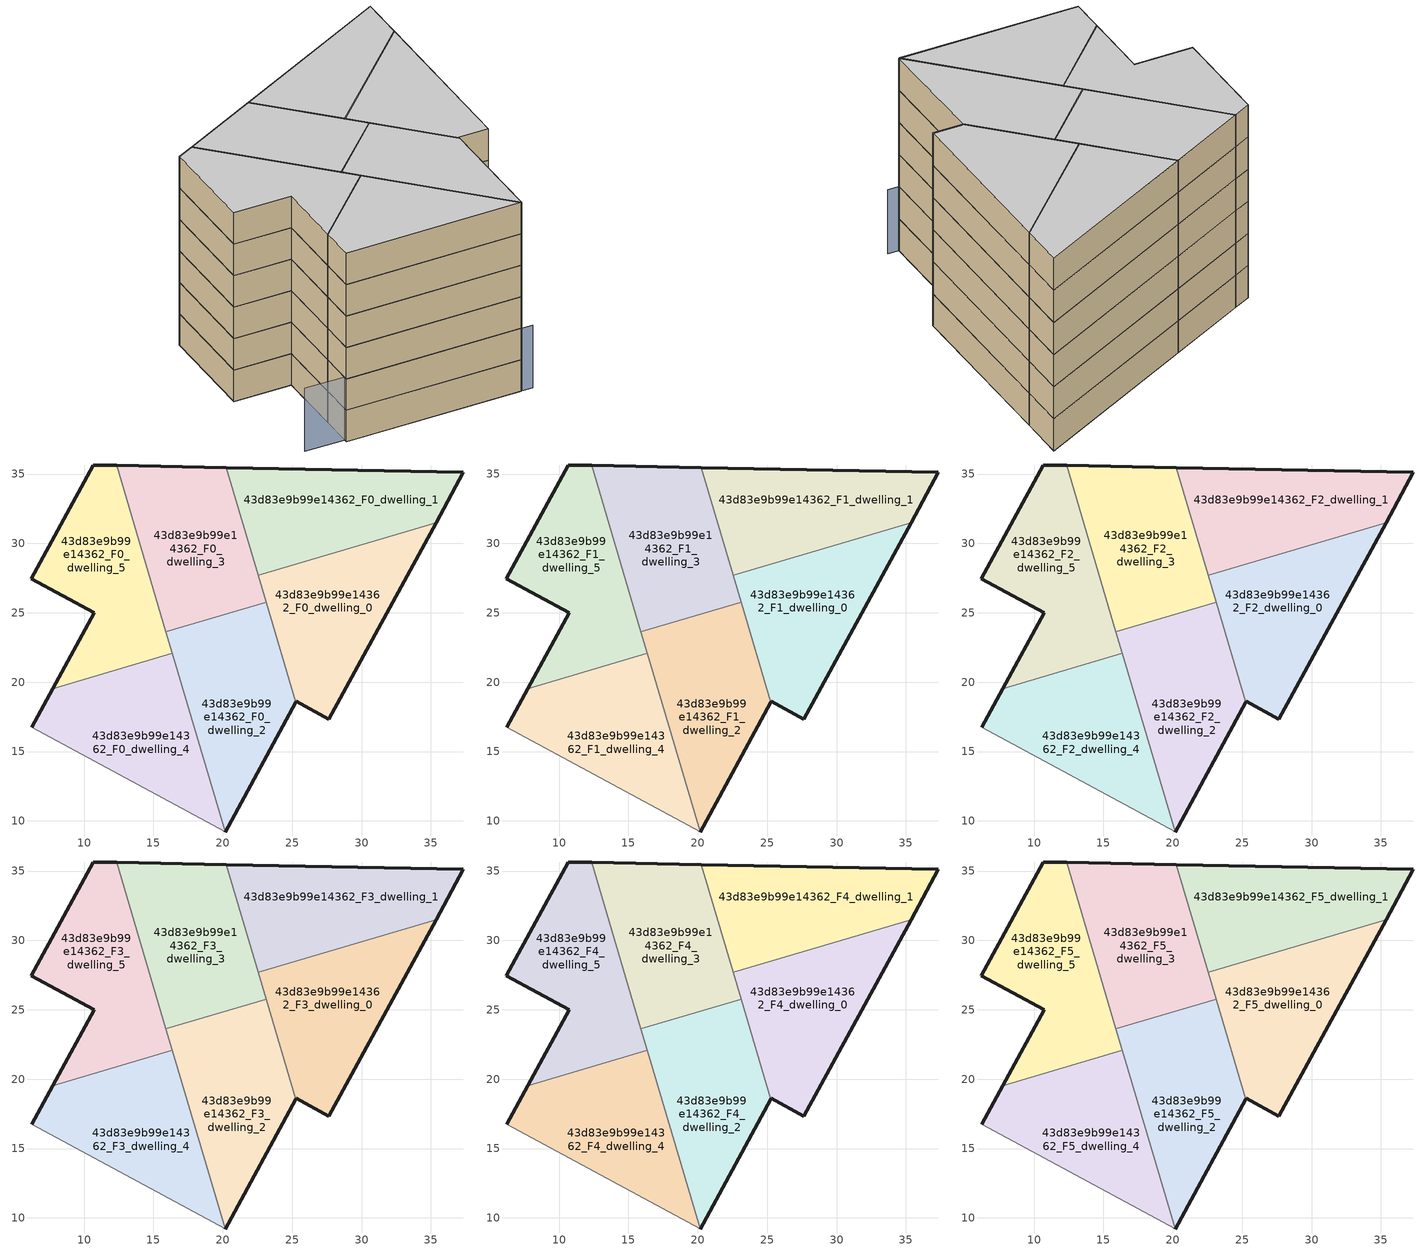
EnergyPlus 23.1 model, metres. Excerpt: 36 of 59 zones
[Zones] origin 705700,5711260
43d83e9b99e14362_F0_dwelling_0
 floor ground (EU_floor_Construction): 27.64,17.33 35.36,31.5 22.55,27.7 25.27,18.55 25.3,18.61 z0
 wall outside (EU_wall_Construction): 35.36,31.5 27.64,17.33 25.3,18.61 25.27,18.55 z0:3
 wall to 43d83e9b99e14362_F0_dwelling_1 (EU_wall_Construction): 22.55,27.7 35.36,31.5 z0:3
 wall to 43d83e9b99e14362_F0_dwelling_2 (EU_wall_Construction): 25.27,18.55 23.13,25.78 z0:3
 wall to 43d83e9b99e14362_F0_dwelling_3 (EU_wall_Construction): 23.13,25.78 22.55,27.7 z0:3
43d83e9b99e14362_F0_dwelling_1
 floor ground (EU_floor_Construction): 35.36,31.5 37.34,35.12 20.26,35.45 22.55,27.7 z0
 wall outside (EU_wall_Construction): 20.26,35.45 37.34,35.12 35.36,31.5 z0:3
 wall to 43d83e9b99e14362_F0_dwelling_3 (EU_wall_Construction): 22.55,27.7 20.26,35.45 z0:3
43d83e9b99e14362_F0_dwelling_2
 floor ground (EU_floor_Construction): 20.18,9.2 25.27,18.55 23.12,25.78 15.89,23.63 20.17,9.21 z0
 wall outside (EU_wall_Construction): 25.27,18.55 20.18,9.2 z0:3
 wall to 43d83e9b99e14362_F0_dwelling_3 (EU_wall_Construction): 15.89,23.63 23.12,25.78 z0:3
 wall adiabatic (EU_wall_Construction): 20.18,9.2 20.17,9.21 z0:3
 wall to 43d83e9b99e14362_F0_dwelling_4 (EU_wall_Construction): 20.17,9.21 16.36,22.07 z0:3
 wall to 43d83e9b99e14362_F0_dwelling_5 (EU_wall_Construction): 16.36,22.07 15.89,23.63 z0:3
43d83e9b99e14362_F0_dwelling_3
 floor ground (EU_floor_Construction): 23.12,25.78 20.26,35.45 12.34,35.62 15.89,23.63 z0
 wall outside (EU_wall_Construction): 12.34,35.62 20.26,35.45 z0:3
 wall to 43d83e9b99e14362_F0_dwelling_5 (EU_wall_Construction): 15.89,23.63 12.34,35.62 z0:3
43d83e9b99e14362_F0_dwelling_4
 floor ground (EU_floor_Construction): 20.17,9.21 16.36,22.07 7.74,19.51 6.23,16.75 z0
 wall outside (EU_wall_Construction): 6.23,16.75 7.74,19.51 z0:3
 wall adiabatic (EU_wall_Construction): 20.17,9.21 6.23,16.75 z0:3
 wall to 43d83e9b99e14362_F0_dwelling_5 (EU_wall_Construction): 7.74,19.51 16.36,22.07 z0:3
43d83e9b99e14362_F0_dwelling_5
 floor ground (EU_floor_Construction): 16.36,22.07 12.34,35.62 10.64,35.65 6.18,27.46 10.73,25 7.74,19.51 z0
 wall outside (EU_wall_Construction): 7.74,19.51 10.73,25 6.18,27.46 10.64,35.65 12.34,35.62 z0:3
43d83e9b99e14362_F1_dwelling_0
 floor to 43d83e9b99e14362_F0_dwelling_0 (EU_floor_Construction): 27.64,17.33 35.36,31.5 22.55,27.7 25.27,18.55 25.3,18.61 z3
 wall outside (EU_wall_Construction): 35.36,31.5 27.64,17.33 25.3,18.61 25.27,18.55 z3:6
 wall to 43d83e9b99e14362_F1_dwelling_1 (EU_wall_Construction): 22.55,27.7 35.36,31.5 z3:6
 wall to 43d83e9b99e14362_F1_dwelling_2 (EU_wall_Construction): 25.27,18.55 23.13,25.78 z3:6
 wall to 43d83e9b99e14362_F1_dwelling_3 (EU_wall_Construction): 23.13,25.78 22.55,27.7 z3:6
43d83e9b99e14362_F1_dwelling_1
 floor to 43d83e9b99e14362_F0_dwelling_1 (EU_floor_Construction): 35.36,31.5 37.34,35.12 20.26,35.45 22.55,27.7 z3
 wall outside (EU_wall_Construction): 20.26,35.45 37.34,35.12 35.36,31.5 z3:6
 wall to 43d83e9b99e14362_F1_dwelling_3 (EU_wall_Construction): 22.55,27.7 20.26,35.45 z3:6
43d83e9b99e14362_F1_dwelling_2
 floor to 43d83e9b99e14362_F0_dwelling_2 (EU_floor_Construction): 20.18,9.2 25.27,18.55 23.12,25.78 15.89,23.63 20.17,9.21 z3
 wall outside (EU_wall_Construction): 25.27,18.55 20.18,9.2 z3:6
 wall to 43d83e9b99e14362_F1_dwelling_3 (EU_wall_Construction): 15.89,23.63 23.12,25.78 z3:6
 wall adiabatic (EU_wall_Construction): 20.18,9.2 20.17,9.21 z3:6
 wall to 43d83e9b99e14362_F1_dwelling_4 (EU_wall_Construction): 20.17,9.21 16.36,22.07 z3:6
 wall to 43d83e9b99e14362_F1_dwelling_5 (EU_wall_Construction): 16.36,22.07 15.89,23.63 z3:6
43d83e9b99e14362_F1_dwelling_3
 floor to 43d83e9b99e14362_F0_dwelling_3 (EU_floor_Construction): 23.12,25.78 20.26,35.45 12.34,35.62 15.89,23.63 z3
 wall outside (EU_wall_Construction): 12.34,35.62 20.26,35.45 z3:6
 wall to 43d83e9b99e14362_F1_dwelling_5 (EU_wall_Construction): 15.89,23.63 12.34,35.62 z3:6
43d83e9b99e14362_F1_dwelling_4
 floor to 43d83e9b99e14362_F0_dwelling_4 (EU_floor_Construction): 20.17,9.21 16.36,22.07 7.74,19.51 6.23,16.75 z3
 wall outside (EU_wall_Construction): 6.23,16.75 7.74,19.51 z3:6
 wall adiabatic (EU_wall_Construction): 20.17,9.21 6.23,16.75 z3:6
 wall to 43d83e9b99e14362_F1_dwelling_5 (EU_wall_Construction): 7.74,19.51 16.36,22.07 z3:6
43d83e9b99e14362_F1_dwelling_5
 floor to 43d83e9b99e14362_F0_dwelling_5 (EU_floor_Construction): 16.36,22.07 12.34,35.62 10.64,35.65 6.18,27.46 10.73,25 7.74,19.51 z3
 wall outside (EU_wall_Construction): 7.74,19.51 10.73,25 6.18,27.46 10.64,35.65 12.34,35.62 z3:6
43d83e9b99e14362_F2_dwelling_0
 floor to 43d83e9b99e14362_F1_dwelling_0 (EU_floor_Construction): 27.64,17.33 35.36,31.5 22.55,27.7 25.27,18.55 25.3,18.61 z6
 wall outside (EU_wall_Construction): 35.36,31.5 27.64,17.33 25.3,18.61 25.27,18.55 z6:9
 wall to 43d83e9b99e14362_F2_dwelling_1 (EU_wall_Construction): 22.55,27.7 35.36,31.5 z6:9
 wall to 43d83e9b99e14362_F2_dwelling_2 (EU_wall_Construction): 25.27,18.55 23.13,25.78 z6:9
 wall to 43d83e9b99e14362_F2_dwelling_3 (EU_wall_Construction): 23.13,25.78 22.55,27.7 z6:9
43d83e9b99e14362_F2_dwelling_1
 floor to 43d83e9b99e14362_F1_dwelling_1 (EU_floor_Construction): 35.36,31.5 37.34,35.12 20.26,35.45 22.55,27.7 z6
 wall outside (EU_wall_Construction): 20.26,35.45 37.34,35.12 35.36,31.5 z6:9
 wall to 43d83e9b99e14362_F2_dwelling_3 (EU_wall_Construction): 22.55,27.7 20.26,35.45 z6:9
43d83e9b99e14362_F2_dwelling_2
 floor to 43d83e9b99e14362_F1_dwelling_2 (EU_floor_Construction): 20.18,9.2 25.27,18.55 23.12,25.78 15.89,23.63 20.17,9.21 z6
 wall outside (EU_wall_Construction): 25.27,18.55 20.18,9.2 z6:9
 wall to 43d83e9b99e14362_F2_dwelling_3 (EU_wall_Construction): 15.89,23.63 23.12,25.78 z6:9
 wall adiabatic (EU_wall_Construction): 20.18,9.2 20.17,9.21 z6:9
 wall to 43d83e9b99e14362_F2_dwelling_4 (EU_wall_Construction): 20.17,9.21 16.36,22.07 z6:9
 wall to 43d83e9b99e14362_F2_dwelling_5 (EU_wall_Construction): 16.36,22.07 15.89,23.63 z6:9
43d83e9b99e14362_F2_dwelling_3
 floor to 43d83e9b99e14362_F1_dwelling_3 (EU_floor_Construction): 23.12,25.78 20.26,35.45 12.34,35.62 15.89,23.63 z6
 wall outside (EU_wall_Construction): 12.34,35.62 20.26,35.45 z6:9
 wall to 43d83e9b99e14362_F2_dwelling_5 (EU_wall_Construction): 15.89,23.63 12.34,35.62 z6:9
43d83e9b99e14362_F2_dwelling_4
 floor to 43d83e9b99e14362_F1_dwelling_4 (EU_floor_Construction): 20.17,9.21 16.36,22.07 7.74,19.51 6.23,16.75 z6
 wall outside (EU_wall_Construction): 6.23,16.75 7.74,19.51 z6:9
 wall adiabatic (EU_wall_Construction): 20.17,9.21 6.23,16.75 z6:9
 wall to 43d83e9b99e14362_F2_dwelling_5 (EU_wall_Construction): 7.74,19.51 16.36,22.07 z6:9
43d83e9b99e14362_F2_dwelling_5
 floor to 43d83e9b99e14362_F1_dwelling_5 (EU_floor_Construction): 16.36,22.07 12.34,35.62 10.64,35.65 6.18,27.46 10.73,25 7.74,19.51 z6
 wall outside (EU_wall_Construction): 7.74,19.51 10.73,25 6.18,27.46 10.64,35.65 12.34,35.62 z6:9
43d83e9b99e14362_F3_dwelling_0
 floor to 43d83e9b99e14362_F2_dwelling_0 (EU_floor_Construction): 27.64,17.33 35.36,31.5 22.55,27.7 25.27,18.55 25.3,18.61 z9
 wall outside (EU_wall_Construction): 35.36,31.5 27.64,17.33 25.3,18.61 25.27,18.55 z9:12
 wall to 43d83e9b99e14362_F3_dwelling_1 (EU_wall_Construction): 22.55,27.7 35.36,31.5 z9:12
 wall to 43d83e9b99e14362_F3_dwelling_2 (EU_wall_Construction): 25.27,18.55 23.13,25.78 z9:12
 wall to 43d83e9b99e14362_F3_dwelling_3 (EU_wall_Construction): 23.13,25.78 22.55,27.7 z9:12
43d83e9b99e14362_F3_dwelling_1
 floor to 43d83e9b99e14362_F2_dwelling_1 (EU_floor_Construction): 35.36,31.5 37.34,35.12 20.26,35.45 22.55,27.7 z9
 wall outside (EU_wall_Construction): 20.26,35.45 37.34,35.12 35.36,31.5 z9:12
 wall to 43d83e9b99e14362_F3_dwelling_3 (EU_wall_Construction): 22.55,27.7 20.26,35.45 z9:12
43d83e9b99e14362_F3_dwelling_2
 floor to 43d83e9b99e14362_F2_dwelling_2 (EU_floor_Construction): 20.18,9.2 25.27,18.55 23.12,25.78 15.89,23.63 20.17,9.21 z9
 wall outside (EU_wall_Construction): 25.27,18.55 20.18,9.2 z9:12
 wall to 43d83e9b99e14362_F3_dwelling_3 (EU_wall_Construction): 15.89,23.63 23.12,25.78 z9:12
 wall adiabatic (EU_wall_Construction): 20.18,9.2 20.17,9.21 z9:12
 wall to 43d83e9b99e14362_F3_dwelling_4 (EU_wall_Construction): 20.17,9.21 16.36,22.07 z9:12
 wall to 43d83e9b99e14362_F3_dwelling_5 (EU_wall_Construction): 16.36,22.07 15.89,23.63 z9:12
43d83e9b99e14362_F3_dwelling_3
 floor to 43d83e9b99e14362_F2_dwelling_3 (EU_floor_Construction): 23.12,25.78 20.26,35.45 12.34,35.62 15.89,23.63 z9
 wall outside (EU_wall_Construction): 12.34,35.62 20.26,35.45 z9:12
 wall to 43d83e9b99e14362_F3_dwelling_5 (EU_wall_Construction): 15.89,23.63 12.34,35.62 z9:12
43d83e9b99e14362_F3_dwelling_4
 floor to 43d83e9b99e14362_F2_dwelling_4 (EU_floor_Construction): 20.17,9.21 16.36,22.07 7.74,19.51 6.23,16.75 z9
 wall outside (EU_wall_Construction): 6.23,16.75 7.74,19.51 z9:12
 wall adiabatic (EU_wall_Construction): 20.17,9.21 6.23,16.75 z9:12
 wall to 43d83e9b99e14362_F3_dwelling_5 (EU_wall_Construction): 7.74,19.51 16.36,22.07 z9:12
43d83e9b99e14362_F3_dwelling_5
 floor to 43d83e9b99e14362_F2_dwelling_5 (EU_floor_Construction): 16.36,22.07 12.34,35.62 10.64,35.65 6.18,27.46 10.73,25 7.74,19.51 z9
 wall outside (EU_wall_Construction): 7.74,19.51 10.73,25 6.18,27.46 10.64,35.65 12.34,35.62 z9:12
43d83e9b99e14362_F4_dwelling_0
 floor to 43d83e9b99e14362_F3_dwelling_0 (EU_floor_Construction): 27.64,17.33 35.36,31.5 22.55,27.7 25.27,18.55 25.3,18.61 z12
 wall outside (EU_wall_Construction): 35.36,31.5 27.64,17.33 25.3,18.61 25.27,18.55 z12:15
 wall to 43d83e9b99e14362_F4_dwelling_1 (EU_wall_Construction): 22.55,27.7 35.36,31.5 z12:15
 wall to 43d83e9b99e14362_F4_dwelling_2 (EU_wall_Construction): 25.27,18.55 23.13,25.78 z12:15
 wall to 43d83e9b99e14362_F4_dwelling_3 (EU_wall_Construction): 23.13,25.78 22.55,27.7 z12:15
43d83e9b99e14362_F4_dwelling_1
 floor to 43d83e9b99e14362_F3_dwelling_1 (EU_floor_Construction): 35.36,31.5 37.34,35.12 20.26,35.45 22.55,27.7 z12
 wall outside (EU_wall_Construction): 20.26,35.45 37.34,35.12 35.36,31.5 z12:15
 wall to 43d83e9b99e14362_F4_dwelling_3 (EU_wall_Construction): 22.55,27.7 20.26,35.45 z12:15
43d83e9b99e14362_F4_dwelling_2
 floor to 43d83e9b99e14362_F3_dwelling_2 (EU_floor_Construction): 20.18,9.2 25.27,18.55 23.12,25.78 15.89,23.63 20.17,9.21 z12
 wall outside (EU_wall_Construction): 25.27,18.55 20.18,9.2 z12:15
 wall to 43d83e9b99e14362_F4_dwelling_3 (EU_wall_Construction): 15.89,23.63 23.12,25.78 z12:15
 wall adiabatic (EU_wall_Construction): 20.18,9.2 20.17,9.21 z12:15
 wall to 43d83e9b99e14362_F4_dwelling_4 (EU_wall_Construction): 20.17,9.21 16.36,22.07 z12:15
 wall to 43d83e9b99e14362_F4_dwelling_5 (EU_wall_Construction): 16.36,22.07 15.89,23.63 z12:15
43d83e9b99e14362_F4_dwelling_3
 floor to 43d83e9b99e14362_F3_dwelling_3 (EU_floor_Construction): 23.12,25.78 20.26,35.45 12.34,35.62 15.89,23.63 z12
 wall outside (EU_wall_Construction): 12.34,35.62 20.26,35.45 z12:15
 wall to 43d83e9b99e14362_F4_dwelling_5 (EU_wall_Construction): 15.89,23.63 12.34,35.62 z12:15
43d83e9b99e14362_F4_dwelling_4
 floor to 43d83e9b99e14362_F3_dwelling_4 (EU_floor_Construction): 20.17,9.21 16.36,22.07 7.74,19.51 6.23,16.75 z12
 wall outside (EU_wall_Construction): 6.23,16.75 7.74,19.51 z12:15
 wall adiabatic (EU_wall_Construction): 20.17,9.21 6.23,16.75 z12:15
 wall to 43d83e9b99e14362_F4_dwelling_5 (EU_wall_Construction): 7.74,19.51 16.36,22.07 z12:15
43d83e9b99e14362_F4_dwelling_5
 floor to 43d83e9b99e14362_F3_dwelling_5 (EU_floor_Construction): 16.36,22.07 12.34,35.62 10.64,35.65 6.18,27.46 10.73,25 7.74,19.51 z12
 wall outside (EU_wall_Construction): 7.74,19.51 10.73,25 6.18,27.46 10.64,35.65 12.34,35.62 z12:15
43d83e9b99e14362_F5_dwelling_0
 floor to 43d83e9b99e14362_F4_dwelling_0 (EU_floor_Construction): 27.64,17.33 35.36,31.5 22.55,27.7 25.27,18.55 25.3,18.61 z15
 wall outside (EU_wall_Construction): 35.36,31.5 27.64,17.33 25.3,18.61 25.27,18.55 z15:18
 wall to 43d83e9b99e14362_F5_dwelling_1 (EU_wall_Construction): 22.55,27.7 35.36,31.5 z15:18
 wall to 43d83e9b99e14362_F5_dwelling_2 (EU_wall_Construction): 25.27,18.55 23.13,25.78 z15:18
 wall to 43d83e9b99e14362_F5_dwelling_3 (EU_wall_Construction): 23.13,25.78 22.55,27.7 z15:18
 ceiling to 43d83e9b99e14362_F6_dwelling_0 (EU_floor_Construction): 35.36,31.5 27.64,17.33 25.3,18.61 25.27,18.55 22.55,27.7 z18
43d83e9b99e14362_F5_dwelling_1
 floor to 43d83e9b99e14362_F4_dwelling_1 (EU_floor_Construction): 35.36,31.5 37.34,35.12 20.26,35.45 22.55,27.7 z15
 wall outside (EU_wall_Construction): 20.26,35.45 37.34,35.12 35.36,31.5 z15:18
 wall to 43d83e9b99e14362_F5_dwelling_3 (EU_wall_Construction): 22.55,27.7 20.26,35.45 z15:18
 ceiling to 43d83e9b99e14362_F6_dwelling_1 (EU_floor_Construction): 37.34,35.12 35.36,31.5 22.55,27.7 20.26,35.45 z18
43d83e9b99e14362_F5_dwelling_2
 floor to 43d83e9b99e14362_F4_dwelling_2 (EU_floor_Construction): 20.18,9.2 25.27,18.55 23.12,25.78 15.89,23.63 20.17,9.21 z15
 wall outside (EU_wall_Construction): 25.27,18.55 20.18,9.2 z15:18
 wall to 43d83e9b99e14362_F5_dwelling_3 (EU_wall_Construction): 15.89,23.63 23.12,25.78 z15:18
 wall adiabatic (EU_wall_Construction): 20.18,9.2 20.17,9.21 z15:18
 wall to 43d83e9b99e14362_F5_dwelling_4 (EU_wall_Construction): 20.17,9.21 16.36,22.07 z15:18
 wall to 43d83e9b99e14362_F5_dwelling_5 (EU_wall_Construction): 16.36,22.07 15.89,23.63 z15:18
 ceiling to 43d83e9b99e14362_F6_dwelling_2 (EU_floor_Construction): 23.12,25.78 25.27,18.55 20.18,9.2 20.17,9.21 15.89,23.63 z18
43d83e9b99e14362_F5_dwelling_3
 floor to 43d83e9b99e14362_F4_dwelling_3 (EU_floor_Construction): 23.12,25.78 20.26,35.45 12.34,35.62 15.89,23.63 z15
 wall outside (EU_wall_Construction): 12.34,35.62 20.26,35.45 z15:18
 wall to 43d83e9b99e14362_F5_dwelling_5 (EU_wall_Construction): 15.89,23.63 12.34,35.62 z15:18
 ceiling to 43d83e9b99e14362_F6_dwelling_3 (EU_floor_Construction): 20.26,35.45 23.12,25.78 15.89,23.63 12.34,35.62 z18
43d83e9b99e14362_F5_dwelling_4
 floor to 43d83e9b99e14362_F4_dwelling_4 (EU_floor_Construction): 20.17,9.21 16.36,22.07 7.74,19.51 6.23,16.75 z15
 wall outside (EU_wall_Construction): 6.23,16.75 7.74,19.51 z15:18
 wall adiabatic (EU_wall_Construction): 20.17,9.21 6.23,16.75 z15:18
 wall to 43d83e9b99e14362_F5_dwelling_5 (EU_wall_Construction): 7.74,19.51 16.36,22.07 z15:18
 ceiling to 43d83e9b99e14362_F6_dwelling_4 (EU_floor_Construction): 16.36,22.07 20.17,9.21 6.23,16.75 7.74,19.51 z18
43d83e9b99e14362_F5_dwelling_5
 floor to 43d83e9b99e14362_F4_dwelling_5 (EU_floor_Construction): 16.36,22.07 12.34,35.62 10.64,35.65 6.18,27.46 10.73,25 7.74,19.51 z15
 wall outside (EU_wall_Construction): 7.74,19.51 10.73,25 6.18,27.46 10.64,35.65 12.34,35.62 z15:18
 ceiling to 43d83e9b99e14362_F6_dwelling_5 (EU_floor_Construction): 12.34,35.62 16.36,22.07 7.74,19.51 10.73,25 6.18,27.46 10.64,35.65 z18
shading: 3.3,18.77 21.03,8.72 z0:6
[Building]
EU S2 Campaign: North Axis=0; Terrain=City; Solar Distribution=FullExterior
[Site:Location]
London: Latitude=51.5; Longitude=-0.5; Time Zone=0; Elevation=25
[SizingPeriod:WeatherFileDays]
AnnualSizingPeriod: Begin Month=1; Begin Day of Month=1; End Month=12; End Day of Month=31; Day of Week for Start Day=Monday; Use Weather File Daylight Saving Period=No; Use Weather File Rain and Snow Indicators=No
[MATERIAL]
EU_InternalMass_Material: Roughness=MediumRough; Thickness=0.1; Conductivity=1; Density=1800; Specific Heat=900; Thermal Absorptance=0.9; Solar Absorptance=0.7; Visible Absorptance=0.7
[MATERIAL:NOMASS] Roughness=MediumRough; Thermal Absorptance=0.9; Solar Absorptance=0.7; Visible Absorptance=0.7
Name | Thermal Resistance
EU_wall_NoMass | 3.05077
EU_floor_NoMass | 3.35585
[CONSTRUCTION]
EU_wall_Construction: EU_wall_NoMass
EU_floor_Construction: EU_floor_NoMass
EU_InternalMass_Construction: EU_InternalMass_Material
[ZONE] Type=1; Multiplier=1; Ceiling Height=autocalculate; Floor Area=autocalculate; Part of Total Floor Area=Yes
Name | Volume
43d83e9b99e14362_F0_dwelling_0; 43d83e9b99e14362_F1_dwelling_0; 43d83e9b99e14362_F2_dwelling_0; 43d83e9b99e14362_F3_dwelling_0; 43d83e9b99e14362_F4_dwelling_0; 43d83e9b99e14362_F5_dwelling_0 | 255.682
43d83e9b99e14362_F0_dwelling_1; 43d83e9b99e14362_F1_dwelling_1; 43d83e9b99e14362_F2_dwelling_1; 43d83e9b99e14362_F3_dwelling_1; 43d83e9b99e14362_F4_dwelling_1; 43d83e9b99e14362_F5_dwelling_1 | 255.78
43d83e9b99e14362_F0_dwelling_2; 43d83e9b99e14362_F1_dwelling_2; 43d83e9b99e14362_F2_dwelling_2; 43d83e9b99e14362_F3_dwelling_2; 43d83e9b99e14362_F4_dwelling_2; 43d83e9b99e14362_F5_dwelling_2 | 255.675
43d83e9b99e14362_F0_dwelling_3; 43d83e9b99e14362_F1_dwelling_3; 43d83e9b99e14362_F2_dwelling_3; 43d83e9b99e14362_F3_dwelling_3; 43d83e9b99e14362_F4_dwelling_3; 43d83e9b99e14362_F5_dwelling_3 | 255.651
43d83e9b99e14362_F0_dwelling_4; 43d83e9b99e14362_F1_dwelling_4; 43d83e9b99e14362_F2_dwelling_4; 43d83e9b99e14362_F3_dwelling_4; 43d83e9b99e14362_F4_dwelling_4; 43d83e9b99e14362_F5_dwelling_4 | 255.65
43d83e9b99e14362_F0_dwelling_5; 43d83e9b99e14362_F1_dwelling_5; 43d83e9b99e14362_F2_dwelling_5; 43d83e9b99e14362_F3_dwelling_5; 43d83e9b99e14362_F4_dwelling_5; 43d83e9b99e14362_F5_dwelling_5 | 255.688
[INTERNALMASS] Construction=EU_InternalMass_Construction
Name | Zone or ZoneList | Surface Area
43d83e9b99e14362_F0_dwelling_0_EU_InternalMass | 43d83e9b99e14362_F0_dwelling_0 | 85.2275
43d83e9b99e14362_F0_dwelling_1_EU_InternalMass | 43d83e9b99e14362_F0_dwelling_1 | 85.2222
43d83e9b99e14362_F0_dwelling_2_EU_InternalMass | 43d83e9b99e14362_F0_dwelling_2 | 85.2249
43d83e9b99e14362_F0_dwelling_3_EU_InternalMass | 43d83e9b99e14362_F0_dwelling_3 | 85.2172
43d83e9b99e14362_F0_dwelling_4_EU_InternalMass | 43d83e9b99e14362_F0_dwelling_4 | 85.2171
43d83e9b99e14362_F0_dwelling_5_EU_InternalMass | 43d83e9b99e14362_F0_dwelling_5 | 85.2289
43d83e9b99e14362_F1_dwelling_0_EU_InternalMass | 43d83e9b99e14362_F1_dwelling_0 | 85.2275
43d83e9b99e14362_F1_dwelling_1_EU_InternalMass | 43d83e9b99e14362_F1_dwelling_1 | 85.2222
43d83e9b99e14362_F1_dwelling_2_EU_InternalMass | 43d83e9b99e14362_F1_dwelling_2 | 85.2249
43d83e9b99e14362_F1_dwelling_3_EU_InternalMass | 43d83e9b99e14362_F1_dwelling_3 | 85.2172
43d83e9b99e14362_F1_dwelling_4_EU_InternalMass | 43d83e9b99e14362_F1_dwelling_4 | 85.2171
43d83e9b99e14362_F1_dwelling_5_EU_InternalMass | 43d83e9b99e14362_F1_dwelling_5 | 85.2289
43d83e9b99e14362_F2_dwelling_0_EU_InternalMass | 43d83e9b99e14362_F2_dwelling_0 | 85.2275
43d83e9b99e14362_F2_dwelling_1_EU_InternalMass | 43d83e9b99e14362_F2_dwelling_1 | 85.2222
43d83e9b99e14362_F2_dwelling_2_EU_InternalMass | 43d83e9b99e14362_F2_dwelling_2 | 85.2249
43d83e9b99e14362_F2_dwelling_3_EU_InternalMass | 43d83e9b99e14362_F2_dwelling_3 | 85.2172
43d83e9b99e14362_F2_dwelling_4_EU_InternalMass | 43d83e9b99e14362_F2_dwelling_4 | 85.2171
43d83e9b99e14362_F2_dwelling_5_EU_InternalMass | 43d83e9b99e14362_F2_dwelling_5 | 85.2289
43d83e9b99e14362_F3_dwelling_0_EU_InternalMass | 43d83e9b99e14362_F3_dwelling_0 | 85.2275
43d83e9b99e14362_F3_dwelling_1_EU_InternalMass | 43d83e9b99e14362_F3_dwelling_1 | 85.2222
43d83e9b99e14362_F3_dwelling_2_EU_InternalMass | 43d83e9b99e14362_F3_dwelling_2 | 85.2249
43d83e9b99e14362_F3_dwelling_3_EU_InternalMass | 43d83e9b99e14362_F3_dwelling_3 | 85.2172
43d83e9b99e14362_F3_dwelling_4_EU_InternalMass | 43d83e9b99e14362_F3_dwelling_4 | 85.2171
43d83e9b99e14362_F3_dwelling_5_EU_InternalMass | 43d83e9b99e14362_F3_dwelling_5 | 85.2289
43d83e9b99e14362_F4_dwelling_0_EU_InternalMass | 43d83e9b99e14362_F4_dwelling_0 | 85.2275
43d83e9b99e14362_F4_dwelling_1_EU_InternalMass | 43d83e9b99e14362_F4_dwelling_1 | 85.2222
43d83e9b99e14362_F4_dwelling_2_EU_InternalMass | 43d83e9b99e14362_F4_dwelling_2 | 85.2249
43d83e9b99e14362_F4_dwelling_3_EU_InternalMass | 43d83e9b99e14362_F4_dwelling_3 | 85.2172
43d83e9b99e14362_F4_dwelling_4_EU_InternalMass | 43d83e9b99e14362_F4_dwelling_4 | 85.2171
43d83e9b99e14362_F4_dwelling_5_EU_InternalMass | 43d83e9b99e14362_F4_dwelling_5 | 85.2289
43d83e9b99e14362_F5_dwelling_0_EU_InternalMass | 43d83e9b99e14362_F5_dwelling_0 | 85.2275
43d83e9b99e14362_F5_dwelling_1_EU_InternalMass | 43d83e9b99e14362_F5_dwelling_1 | 85.2222
43d83e9b99e14362_F5_dwelling_2_EU_InternalMass | 43d83e9b99e14362_F5_dwelling_2 | 85.2249
43d83e9b99e14362_F5_dwelling_3_EU_InternalMass | 43d83e9b99e14362_F5_dwelling_3 | 85.2172
43d83e9b99e14362_F5_dwelling_4_EU_InternalMass | 43d83e9b99e14362_F5_dwelling_4 | 85.2171
43d83e9b99e14362_F5_dwelling_5_EU_InternalMass | 43d83e9b99e14362_F5_dwelling_5 | 85.2289
[OTHEREQUIPMENT] Fuel Type=Electricity; Design Level Calculation Method=Watts/Area; Power per Zone Floor Area=1; Fraction Latent=0; Fraction Radiant=0; Fraction Lost=0; Carbon Dioxide Generation Rate=0; EndUse Subcategory=EU_Step8_InternalGains
Name | Zone or ZoneList or Space or SpaceList | Schedule
EU_Step8_InternalGain_43d83e9b99e14362_F0_dwelling_0_f000 | 43d83e9b99e14362_F0_dwelling_0 | EU_Step8_GainSchedule_43d83e9b99e14362_F0_dwelling_0_f000
EU_Step8_InternalGain_43d83e9b99e14362_F0_dwelling_1_f000 | 43d83e9b99e14362_F0_dwelling_1 | EU_Step8_GainSchedule_43d83e9b99e14362_F0_dwelling_1_f000
EU_Step8_InternalGain_43d83e9b99e14362_F0_dwelling_2_f000 | 43d83e9b99e14362_F0_dwelling_2 | EU_Step8_GainSchedule_43d83e9b99e14362_F0_dwelling_2_f000
EU_Step8_InternalGain_43d83e9b99e14362_F0_dwelling_3_f000 | 43d83e9b99e14362_F0_dwelling_3 | EU_Step8_GainSchedule_43d83e9b99e14362_F0_dwelling_3_f000
EU_Step8_InternalGain_43d83e9b99e14362_F0_dwelling_4_f000 | 43d83e9b99e14362_F0_dwelling_4 | EU_Step8_GainSchedule_43d83e9b99e14362_F0_dwelling_4_f000
EU_Step8_InternalGain_43d83e9b99e14362_F0_dwelling_5_f000 | 43d83e9b99e14362_F0_dwelling_5 | EU_Step8_GainSchedule_43d83e9b99e14362_F0_dwelling_5_f000
EU_Step8_InternalGain_43d83e9b99e14362_F1_dwelling_0_f000 | 43d83e9b99e14362_F1_dwelling_0 | EU_Step8_GainSchedule_43d83e9b99e14362_F1_dwelling_0_f000
EU_Step8_InternalGain_43d83e9b99e14362_F1_dwelling_1_f000 | 43d83e9b99e14362_F1_dwelling_1 | EU_Step8_GainSchedule_43d83e9b99e14362_F1_dwelling_1_f000
EU_Step8_InternalGain_43d83e9b99e14362_F1_dwelling_2_f000 | 43d83e9b99e14362_F1_dwelling_2 | EU_Step8_GainSchedule_43d83e9b99e14362_F1_dwelling_2_f000
EU_Step8_InternalGain_43d83e9b99e14362_F1_dwelling_3_f000 | 43d83e9b99e14362_F1_dwelling_3 | EU_Step8_GainSchedule_43d83e9b99e14362_F1_dwelling_3_f000
EU_Step8_InternalGain_43d83e9b99e14362_F1_dwelling_4_f000 | 43d83e9b99e14362_F1_dwelling_4 | EU_Step8_GainSchedule_43d83e9b99e14362_F1_dwelling_4_f000
EU_Step8_InternalGain_43d83e9b99e14362_F1_dwelling_5_f000 | 43d83e9b99e14362_F1_dwelling_5 | EU_Step8_GainSchedule_43d83e9b99e14362_F1_dwelling_5_f000
EU_Step8_InternalGain_43d83e9b99e14362_F2_dwelling_0_f000 | 43d83e9b99e14362_F2_dwelling_0 | EU_Step8_GainSchedule_43d83e9b99e14362_F2_dwelling_0_f000
EU_Step8_InternalGain_43d83e9b99e14362_F2_dwelling_1_f000 | 43d83e9b99e14362_F2_dwelling_1 | EU_Step8_GainSchedule_43d83e9b99e14362_F2_dwelling_1_f000
EU_Step8_InternalGain_43d83e9b99e14362_F2_dwelling_2_f000 | 43d83e9b99e14362_F2_dwelling_2 | EU_Step8_GainSchedule_43d83e9b99e14362_F2_dwelling_2_f000
EU_Step8_InternalGain_43d83e9b99e14362_F2_dwelling_3_f000 | 43d83e9b99e14362_F2_dwelling_3 | EU_Step8_GainSchedule_43d83e9b99e14362_F2_dwelling_3_f000
EU_Step8_InternalGain_43d83e9b99e14362_F2_dwelling_4_f000 | 43d83e9b99e14362_F2_dwelling_4 | EU_Step8_GainSchedule_43d83e9b99e14362_F2_dwelling_4_f000
EU_Step8_InternalGain_43d83e9b99e14362_F2_dwelling_5_f000 | 43d83e9b99e14362_F2_dwelling_5 | EU_Step8_GainSchedule_43d83e9b99e14362_F2_dwelling_5_f000
EU_Step8_InternalGain_43d83e9b99e14362_F3_dwelling_0_f000 | 43d83e9b99e14362_F3_dwelling_0 | EU_Step8_GainSchedule_43d83e9b99e14362_F3_dwelling_0_f000
EU_Step8_InternalGain_43d83e9b99e14362_F3_dwelling_1_f000 | 43d83e9b99e14362_F3_dwelling_1 | EU_Step8_GainSchedule_43d83e9b99e14362_F3_dwelling_1_f000
EU_Step8_InternalGain_43d83e9b99e14362_F3_dwelling_2_f000 | 43d83e9b99e14362_F3_dwelling_2 | EU_Step8_GainSchedule_43d83e9b99e14362_F3_dwelling_2_f000
EU_Step8_InternalGain_43d83e9b99e14362_F3_dwelling_3_f000 | 43d83e9b99e14362_F3_dwelling_3 | EU_Step8_GainSchedule_43d83e9b99e14362_F3_dwelling_3_f000
EU_Step8_InternalGain_43d83e9b99e14362_F3_dwelling_4_f000 | 43d83e9b99e14362_F3_dwelling_4 | EU_Step8_GainSchedule_43d83e9b99e14362_F3_dwelling_4_f000
EU_Step8_InternalGain_43d83e9b99e14362_F3_dwelling_5_f000 | 43d83e9b99e14362_F3_dwelling_5 | EU_Step8_GainSchedule_43d83e9b99e14362_F3_dwelling_5_f000
EU_Step8_InternalGain_43d83e9b99e14362_F4_dwelling_0_f000 | 43d83e9b99e14362_F4_dwelling_0 | EU_Step8_GainSchedule_43d83e9b99e14362_F4_dwelling_0_f000
EU_Step8_InternalGain_43d83e9b99e14362_F4_dwelling_1_f000 | 43d83e9b99e14362_F4_dwelling_1 | EU_Step8_GainSchedule_43d83e9b99e14362_F4_dwelling_1_f000
EU_Step8_InternalGain_43d83e9b99e14362_F4_dwelling_2_f000 | 43d83e9b99e14362_F4_dwelling_2 | EU_Step8_GainSchedule_43d83e9b99e14362_F4_dwelling_2_f000
EU_Step8_InternalGain_43d83e9b99e14362_F4_dwelling_3_f000 | 43d83e9b99e14362_F4_dwelling_3 | EU_Step8_GainSchedule_43d83e9b99e14362_F4_dwelling_3_f000
EU_Step8_InternalGain_43d83e9b99e14362_F4_dwelling_4_f000 | 43d83e9b99e14362_F4_dwelling_4 | EU_Step8_GainSchedule_43d83e9b99e14362_F4_dwelling_4_f000
EU_Step8_InternalGain_43d83e9b99e14362_F4_dwelling_5_f000 | 43d83e9b99e14362_F4_dwelling_5 | EU_Step8_GainSchedule_43d83e9b99e14362_F4_dwelling_5_f000
EU_Step8_InternalGain_43d83e9b99e14362_F5_dwelling_0_f000 | 43d83e9b99e14362_F5_dwelling_0 | EU_Step8_GainSchedule_43d83e9b99e14362_F5_dwelling_0_f000
EU_Step8_InternalGain_43d83e9b99e14362_F5_dwelling_1_f000 | 43d83e9b99e14362_F5_dwelling_1 | EU_Step8_GainSchedule_43d83e9b99e14362_F5_dwelling_1_f000
EU_Step8_InternalGain_43d83e9b99e14362_F5_dwelling_2_f000 | 43d83e9b99e14362_F5_dwelling_2 | EU_Step8_GainSchedule_43d83e9b99e14362_F5_dwelling_2_f000
EU_Step8_InternalGain_43d83e9b99e14362_F5_dwelling_3_f000 | 43d83e9b99e14362_F5_dwelling_3 | EU_Step8_GainSchedule_43d83e9b99e14362_F5_dwelling_3_f000
EU_Step8_InternalGain_43d83e9b99e14362_F5_dwelling_4_f000 | 43d83e9b99e14362_F5_dwelling_4 | EU_Step8_GainSchedule_43d83e9b99e14362_F5_dwelling_4_f000
EU_Step8_InternalGain_43d83e9b99e14362_F5_dwelling_5_f000 | 43d83e9b99e14362_F5_dwelling_5 | EU_Step8_GainSchedule_43d83e9b99e14362_F5_dwelling_5_f000
[ZONEVENTILATION:DESIGNFLOWRATE] Schedule=EU_AlwaysOn; Design Flow Rate Calculation Method=AirChanges/Hour; Air Changes per Hour=0.496645; Ventilation Type=Natural; Fan Pressure Rise=0; Fan Total Efficiency=1; Constant Term Coefficient=1; Temperature Term Coefficient=0; Velocity Term Coefficient=0; Velocity Squared Term Coefficient=0; Minimum Indoor Temperature=-100; Maximum Indoor Temperature=100; Delta Temperature=-100; Minimum Outdoor Temperature=-100; Maximum Outdoor Temperature=100; Maximum Wind Speed=40
Name | Zone or ZoneList or Space or SpaceList
EU_ConstantAir_43d83e9b99e14362_F0_dwelling_0 | 43d83e9b99e14362_F0_dwelling_0
EU_ConstantAir_43d83e9b99e14362_F0_dwelling_1 | 43d83e9b99e14362_F0_dwelling_1
EU_ConstantAir_43d83e9b99e14362_F0_dwelling_2 | 43d83e9b99e14362_F0_dwelling_2
EU_ConstantAir_43d83e9b99e14362_F0_dwelling_3 | 43d83e9b99e14362_F0_dwelling_3
EU_ConstantAir_43d83e9b99e14362_F0_dwelling_4 | 43d83e9b99e14362_F0_dwelling_4
EU_ConstantAir_43d83e9b99e14362_F0_dwelling_5 | 43d83e9b99e14362_F0_dwelling_5
EU_ConstantAir_43d83e9b99e14362_F1_dwelling_0 | 43d83e9b99e14362_F1_dwelling_0
EU_ConstantAir_43d83e9b99e14362_F1_dwelling_1 | 43d83e9b99e14362_F1_dwelling_1
EU_ConstantAir_43d83e9b99e14362_F1_dwelling_2 | 43d83e9b99e14362_F1_dwelling_2
EU_ConstantAir_43d83e9b99e14362_F1_dwelling_3 | 43d83e9b99e14362_F1_dwelling_3
EU_ConstantAir_43d83e9b99e14362_F1_dwelling_4 | 43d83e9b99e14362_F1_dwelling_4
EU_ConstantAir_43d83e9b99e14362_F1_dwelling_5 | 43d83e9b99e14362_F1_dwelling_5
EU_ConstantAir_43d83e9b99e14362_F2_dwelling_0 | 43d83e9b99e14362_F2_dwelling_0
EU_ConstantAir_43d83e9b99e14362_F2_dwelling_1 | 43d83e9b99e14362_F2_dwelling_1
EU_ConstantAir_43d83e9b99e14362_F2_dwelling_2 | 43d83e9b99e14362_F2_dwelling_2
EU_ConstantAir_43d83e9b99e14362_F2_dwelling_3 | 43d83e9b99e14362_F2_dwelling_3
EU_ConstantAir_43d83e9b99e14362_F2_dwelling_4 | 43d83e9b99e14362_F2_dwelling_4
EU_ConstantAir_43d83e9b99e14362_F2_dwelling_5 | 43d83e9b99e14362_F2_dwelling_5
EU_ConstantAir_43d83e9b99e14362_F3_dwelling_0 | 43d83e9b99e14362_F3_dwelling_0
EU_ConstantAir_43d83e9b99e14362_F3_dwelling_1 | 43d83e9b99e14362_F3_dwelling_1
EU_ConstantAir_43d83e9b99e14362_F3_dwelling_2 | 43d83e9b99e14362_F3_dwelling_2
EU_ConstantAir_43d83e9b99e14362_F3_dwelling_3 | 43d83e9b99e14362_F3_dwelling_3
EU_ConstantAir_43d83e9b99e14362_F3_dwelling_4 | 43d83e9b99e14362_F3_dwelling_4
EU_ConstantAir_43d83e9b99e14362_F3_dwelling_5 | 43d83e9b99e14362_F3_dwelling_5
EU_ConstantAir_43d83e9b99e14362_F4_dwelling_0 | 43d83e9b99e14362_F4_dwelling_0
EU_ConstantAir_43d83e9b99e14362_F4_dwelling_1 | 43d83e9b99e14362_F4_dwelling_1
EU_ConstantAir_43d83e9b99e14362_F4_dwelling_2 | 43d83e9b99e14362_F4_dwelling_2
EU_ConstantAir_43d83e9b99e14362_F4_dwelling_3 | 43d83e9b99e14362_F4_dwelling_3
EU_ConstantAir_43d83e9b99e14362_F4_dwelling_4 | 43d83e9b99e14362_F4_dwelling_4
EU_ConstantAir_43d83e9b99e14362_F4_dwelling_5 | 43d83e9b99e14362_F4_dwelling_5
EU_ConstantAir_43d83e9b99e14362_F5_dwelling_0 | 43d83e9b99e14362_F5_dwelling_0
EU_ConstantAir_43d83e9b99e14362_F5_dwelling_1 | 43d83e9b99e14362_F5_dwelling_1
EU_ConstantAir_43d83e9b99e14362_F5_dwelling_2 | 43d83e9b99e14362_F5_dwelling_2
EU_ConstantAir_43d83e9b99e14362_F5_dwelling_3 | 43d83e9b99e14362_F5_dwelling_3
EU_ConstantAir_43d83e9b99e14362_F5_dwelling_4 | 43d83e9b99e14362_F5_dwelling_4
EU_ConstantAir_43d83e9b99e14362_F5_dwelling_5 | 43d83e9b99e14362_F5_dwelling_5
[HVACTEMPLATE:THERMOSTAT] Constant Heating Setpoint=20; Constant Cooling Setpoint=50
EU_HeatOnly_43d83e9b99e14362_F0_dwelling_0; EU_HeatOnly_43d83e9b99e14362_F0_dwelling_1; EU_HeatOnly_43d83e9b99e14362_F0_dwelling_2; EU_HeatOnly_43d83e9b99e14362_F0_dwelling_3; EU_HeatOnly_43d83e9b99e14362_F0_dwelling_4; EU_HeatOnly_43d83e9b99e14362_F0_dwelling_5; EU_HeatOnly_43d83e9b99e14362_F1_dwelling_0; EU_HeatOnly_43d83e9b99e14362_F1_dwelling_1; EU_HeatOnly_43d83e9b99e14362_F1_dwelling_2; EU_HeatOnly_43d83e9b99e14362_F1_dwelling_3; EU_HeatOnly_43d83e9b99e14362_F1_dwelling_4; EU_HeatOnly_43d83e9b99e14362_F1_dwelling_5; EU_HeatOnly_43d83e9b99e14362_F2_dwelling_0; EU_HeatOnly_43d83e9b99e14362_F2_dwelling_1; EU_HeatOnly_43d83e9b99e14362_F2_dwelling_2; EU_HeatOnly_43d83e9b99e14362_F2_dwelling_3; EU_HeatOnly_43d83e9b99e14362_F2_dwelling_4; EU_HeatOnly_43d83e9b99e14362_F2_dwelling_5; EU_HeatOnly_43d83e9b99e14362_F3_dwelling_0; EU_HeatOnly_43d83e9b99e14362_F3_dwelling_1; EU_HeatOnly_43d83e9b99e14362_F3_dwelling_2; EU_HeatOnly_43d83e9b99e14362_F3_dwelling_3; EU_HeatOnly_43d83e9b99e14362_F3_dwelling_4; EU_HeatOnly_43d83e9b99e14362_F3_dwelling_5; EU_HeatOnly_43d83e9b99e14362_F4_dwelling_0; EU_HeatOnly_43d83e9b99e14362_F4_dwelling_1; EU_HeatOnly_43d83e9b99e14362_F4_dwelling_2; EU_HeatOnly_43d83e9b99e14362_F4_dwelling_3; EU_HeatOnly_43d83e9b99e14362_F4_dwelling_4; EU_HeatOnly_43d83e9b99e14362_F4_dwelling_5; EU_HeatOnly_43d83e9b99e14362_F5_dwelling_0; EU_HeatOnly_43d83e9b99e14362_F5_dwelling_1; EU_HeatOnly_43d83e9b99e14362_F5_dwelling_2; EU_HeatOnly_43d83e9b99e14362_F5_dwelling_3; EU_HeatOnly_43d83e9b99e14362_F5_dwelling_4; EU_HeatOnly_43d83e9b99e14362_F5_dwelling_5; EU_HeatOnly_43d83e9b99e14362_F6_dwelling_0; EU_HeatOnly_43d83e9b99e14362_F6_dwelling_1; EU_HeatOnly_43d83e9b99e14362_F6_dwelling_2; EU_HeatOnly_43d83e9b99e14362_F6_dwelling_3
[HVACTEMPLATE:ZONE:IDEALLOADSAIRSYSTEM] System Availability Schedule=EU_AlwaysOn; Maximum Heating Supply Air Temperature=50; Minimum Cooling Supply Air Temperature=13; Maximum Heating Supply Air Humidity Ratio=0.0156; Minimum Cooling Supply Air Humidity Ratio=0.0077; Heating Limit=NoLimit; Cooling Limit=NoLimit; Heating Availability Schedule=EU_AlwaysOn; Cooling Availability Schedule=EU_CoolingOff; Dehumidification Control Type=ConstantSensibleHeatRatio; Cooling Sensible Heat Ratio=0.7; Dehumidification Setpoint=60; Humidification Control Type=None; Humidification Setpoint=30; Outdoor Air Method=None; Outdoor Air Flow Rate per Person=0.00944; Outdoor Air Flow Rate per Zone Floor Area=0; Outdoor Air Flow Rate per Zone=0; Demand Controlled Ventilation Type=None; Outdoor Air Economizer Type=NoEconomizer; Heat Recovery Type=None; Sensible Heat Recovery Effectiveness=0.7; Latent Heat Recovery Effectiveness=0.65
Name | Template Thermostat
43d83e9b99e14362_F0_dwelling_0 | EU_HeatOnly_43d83e9b99e14362_F0_dwelling_0
43d83e9b99e14362_F0_dwelling_1 | EU_HeatOnly_43d83e9b99e14362_F0_dwelling_1
43d83e9b99e14362_F0_dwelling_2 | EU_HeatOnly_43d83e9b99e14362_F0_dwelling_2
43d83e9b99e14362_F0_dwelling_3 | EU_HeatOnly_43d83e9b99e14362_F0_dwelling_3
43d83e9b99e14362_F0_dwelling_4 | EU_HeatOnly_43d83e9b99e14362_F0_dwelling_4
43d83e9b99e14362_F0_dwelling_5 | EU_HeatOnly_43d83e9b99e14362_F0_dwelling_5
43d83e9b99e14362_F1_dwelling_0 | EU_HeatOnly_43d83e9b99e14362_F1_dwelling_0
43d83e9b99e14362_F1_dwelling_1 | EU_HeatOnly_43d83e9b99e14362_F1_dwelling_1
43d83e9b99e14362_F1_dwelling_2 | EU_HeatOnly_43d83e9b99e14362_F1_dwelling_2
43d83e9b99e14362_F1_dwelling_3 | EU_HeatOnly_43d83e9b99e14362_F1_dwelling_3
43d83e9b99e14362_F1_dwelling_4 | EU_HeatOnly_43d83e9b99e14362_F1_dwelling_4
43d83e9b99e14362_F1_dwelling_5 | EU_HeatOnly_43d83e9b99e14362_F1_dwelling_5
43d83e9b99e14362_F2_dwelling_0 | EU_HeatOnly_43d83e9b99e14362_F2_dwelling_0
43d83e9b99e14362_F2_dwelling_1 | EU_HeatOnly_43d83e9b99e14362_F2_dwelling_1
43d83e9b99e14362_F2_dwelling_2 | EU_HeatOnly_43d83e9b99e14362_F2_dwelling_2
43d83e9b99e14362_F2_dwelling_3 | EU_HeatOnly_43d83e9b99e14362_F2_dwelling_3
43d83e9b99e14362_F2_dwelling_4 | EU_HeatOnly_43d83e9b99e14362_F2_dwelling_4
43d83e9b99e14362_F2_dwelling_5 | EU_HeatOnly_43d83e9b99e14362_F2_dwelling_5
43d83e9b99e14362_F3_dwelling_0 | EU_HeatOnly_43d83e9b99e14362_F3_dwelling_0
43d83e9b99e14362_F3_dwelling_1 | EU_HeatOnly_43d83e9b99e14362_F3_dwelling_1
43d83e9b99e14362_F3_dwelling_2 | EU_HeatOnly_43d83e9b99e14362_F3_dwelling_2
43d83e9b99e14362_F3_dwelling_3 | EU_HeatOnly_43d83e9b99e14362_F3_dwelling_3
43d83e9b99e14362_F3_dwelling_4 | EU_HeatOnly_43d83e9b99e14362_F3_dwelling_4
43d83e9b99e14362_F3_dwelling_5 | EU_HeatOnly_43d83e9b99e14362_F3_dwelling_5
43d83e9b99e14362_F4_dwelling_0 | EU_HeatOnly_43d83e9b99e14362_F4_dwelling_0
43d83e9b99e14362_F4_dwelling_1 | EU_HeatOnly_43d83e9b99e14362_F4_dwelling_1
43d83e9b99e14362_F4_dwelling_2 | EU_HeatOnly_43d83e9b99e14362_F4_dwelling_2
43d83e9b99e14362_F4_dwelling_3 | EU_HeatOnly_43d83e9b99e14362_F4_dwelling_3
43d83e9b99e14362_F4_dwelling_4 | EU_HeatOnly_43d83e9b99e14362_F4_dwelling_4
43d83e9b99e14362_F4_dwelling_5 | EU_HeatOnly_43d83e9b99e14362_F4_dwelling_5
43d83e9b99e14362_F5_dwelling_0 | EU_HeatOnly_43d83e9b99e14362_F5_dwelling_0
43d83e9b99e14362_F5_dwelling_1 | EU_HeatOnly_43d83e9b99e14362_F5_dwelling_1
43d83e9b99e14362_F5_dwelling_2 | EU_HeatOnly_43d83e9b99e14362_F5_dwelling_2
43d83e9b99e14362_F5_dwelling_3 | EU_HeatOnly_43d83e9b99e14362_F5_dwelling_3
43d83e9b99e14362_F5_dwelling_4 | EU_HeatOnly_43d83e9b99e14362_F5_dwelling_4
43d83e9b99e14362_F5_dwelling_5 | EU_HeatOnly_43d83e9b99e14362_F5_dwelling_5
[SIZING:ZONE] Zone Cooling Design Supply Air Temperature Input Method=SupplyAirTemperature; Zone Cooling Design Supply Air Temperature=13; Zone Heating Design Supply Air Temperature Input Method=SupplyAirTemperature; Zone Heating Design Supply Air Temperature=50; Zone Cooling Design Supply Air Humidity Ratio=0.008; Zone Heating Design Supply Air Humidity Ratio=0.008; Cooling Design Air Flow Method=DesignDay; Cooling Design Air Flow Rate=0; Cooling Minimum Air Flow per Zone Floor Area=0.000762; Cooling Minimum Air Flow=0; Cooling Minimum Air Flow Fraction=0.2; Heating Design Air Flow Method=DesignDay; Heating Design Air Flow Rate=0; Heating Maximum Air Flow per Zone Floor Area=0.002032; Heating Maximum Air Flow=0.141576; Heating Maximum Air Flow Fraction=0.3; Account for Dedicated Outdoor Air System=No; Dedicated Outdoor Air System Control Strategy=NeutralSupplyAir; Dedicated Outdoor Air Low Setpoint Temperature for Design=autosize; Dedicated Outdoor Air High Setpoint Temperature for Design=autosize; Zone Load Sizing Method=Sensible Load Only No Latent Load; Zone Latent Cooling Design Supply Air Humidity Ratio Input Method=HumidityRatioDifference; Zone Cooling Design Supply Air Humidity Ratio Difference=0.005; Zone Latent Heating Design Supply Air Humidity Ratio Input Method=HumidityRatioDifference; Zone Humidification Design Supply Air Humidity Ratio Difference=0.005
43d83e9b99e14362_F0_dwelling_0; 43d83e9b99e14362_F0_dwelling_1; 43d83e9b99e14362_F0_dwelling_2; 43d83e9b99e14362_F0_dwelling_3; 43d83e9b99e14362_F0_dwelling_4; 43d83e9b99e14362_F0_dwelling_5; 43d83e9b99e14362_F1_dwelling_0; 43d83e9b99e14362_F1_dwelling_1; 43d83e9b99e14362_F1_dwelling_2; 43d83e9b99e14362_F1_dwelling_3; 43d83e9b99e14362_F1_dwelling_4; 43d83e9b99e14362_F1_dwelling_5; 43d83e9b99e14362_F2_dwelling_0; 43d83e9b99e14362_F2_dwelling_1; 43d83e9b99e14362_F2_dwelling_2; 43d83e9b99e14362_F2_dwelling_3; 43d83e9b99e14362_F2_dwelling_4; 43d83e9b99e14362_F2_dwelling_5; 43d83e9b99e14362_F3_dwelling_0; 43d83e9b99e14362_F3_dwelling_1; 43d83e9b99e14362_F3_dwelling_2; 43d83e9b99e14362_F3_dwelling_3; 43d83e9b99e14362_F3_dwelling_4; 43d83e9b99e14362_F3_dwelling_5; 43d83e9b99e14362_F4_dwelling_0; 43d83e9b99e14362_F4_dwelling_1; 43d83e9b99e14362_F4_dwelling_2; 43d83e9b99e14362_F4_dwelling_3; 43d83e9b99e14362_F4_dwelling_4; 43d83e9b99e14362_F4_dwelling_5; 43d83e9b99e14362_F5_dwelling_0; 43d83e9b99e14362_F5_dwelling_1; 43d83e9b99e14362_F5_dwelling_2; 43d83e9b99e14362_F5_dwelling_3; 43d83e9b99e14362_F5_dwelling_4; 43d83e9b99e14362_F5_dwelling_5
[SCHEDULE:CONSTANT]
Name | Hourly Value
EU_AlwaysOn | 1
EU_CoolingOff | 0
[SCHEDULE:FILE] Column Number=1; Rows to Skip at Top=0; Number of Hours of Data=8760; Column Separator=Comma; Interpolate to Timestep=No; Minutes per Item=60; Adjust Schedule for Daylight Savings=Yes
Name | File
EU_Step8_GainSchedule_43d83e9b99e14362_F0_dwelling_0_f000 | ../../schedules/43d83e9b99e14362/43d83e9b99e14362_F0_dwelling_0_f000_gain.csv
EU_Step8_GainSchedule_43d83e9b99e14362_F0_dwelling_1_f000 | ../../schedules/43d83e9b99e14362/43d83e9b99e14362_F0_dwelling_1_f000_gain.csv
EU_Step8_GainSchedule_43d83e9b99e14362_F0_dwelling_2_f000 | ../../schedules/43d83e9b99e14362/43d83e9b99e14362_F0_dwelling_2_f000_gain.csv
EU_Step8_GainSchedule_43d83e9b99e14362_F0_dwelling_3_f000 | ../../schedules/43d83e9b99e14362/43d83e9b99e14362_F0_dwelling_3_f000_gain.csv
EU_Step8_GainSchedule_43d83e9b99e14362_F0_dwelling_4_f000 | ../../schedules/43d83e9b99e14362/43d83e9b99e14362_F0_dwelling_4_f000_gain.csv
EU_Step8_GainSchedule_43d83e9b99e14362_F0_dwelling_5_f000 | ../../schedules/43d83e9b99e14362/43d83e9b99e14362_F0_dwelling_5_f000_gain.csv
EU_Step8_GainSchedule_43d83e9b99e14362_F1_dwelling_0_f000 | ../../schedules/43d83e9b99e14362/43d83e9b99e14362_F1_dwelling_0_f000_gain.csv
EU_Step8_GainSchedule_43d83e9b99e14362_F1_dwelling_1_f000 | ../../schedules/43d83e9b99e14362/43d83e9b99e14362_F1_dwelling_1_f000_gain.csv
EU_Step8_GainSchedule_43d83e9b99e14362_F1_dwelling_2_f000 | ../../schedules/43d83e9b99e14362/43d83e9b99e14362_F1_dwelling_2_f000_gain.csv
EU_Step8_GainSchedule_43d83e9b99e14362_F1_dwelling_3_f000 | ../../schedules/43d83e9b99e14362/43d83e9b99e14362_F1_dwelling_3_f000_gain.csv
EU_Step8_GainSchedule_43d83e9b99e14362_F1_dwelling_4_f000 | ../../schedules/43d83e9b99e14362/43d83e9b99e14362_F1_dwelling_4_f000_gain.csv
EU_Step8_GainSchedule_43d83e9b99e14362_F1_dwelling_5_f000 | ../../schedules/43d83e9b99e14362/43d83e9b99e14362_F1_dwelling_5_f000_gain.csv
EU_Step8_GainSchedule_43d83e9b99e14362_F2_dwelling_0_f000 | ../../schedules/43d83e9b99e14362/43d83e9b99e14362_F2_dwelling_0_f000_gain.csv
EU_Step8_GainSchedule_43d83e9b99e14362_F2_dwelling_1_f000 | ../../schedules/43d83e9b99e14362/43d83e9b99e14362_F2_dwelling_1_f000_gain.csv
EU_Step8_GainSchedule_43d83e9b99e14362_F2_dwelling_2_f000 | ../../schedules/43d83e9b99e14362/43d83e9b99e14362_F2_dwelling_2_f000_gain.csv
EU_Step8_GainSchedule_43d83e9b99e14362_F2_dwelling_3_f000 | ../../schedules/43d83e9b99e14362/43d83e9b99e14362_F2_dwelling_3_f000_gain.csv
EU_Step8_GainSchedule_43d83e9b99e14362_F2_dwelling_4_f000 | ../../schedules/43d83e9b99e14362/43d83e9b99e14362_F2_dwelling_4_f000_gain.csv
EU_Step8_GainSchedule_43d83e9b99e14362_F2_dwelling_5_f000 | ../../schedules/43d83e9b99e14362/43d83e9b99e14362_F2_dwelling_5_f000_gain.csv
EU_Step8_GainSchedule_43d83e9b99e14362_F3_dwelling_0_f000 | ../../schedules/43d83e9b99e14362/43d83e9b99e14362_F3_dwelling_0_f000_gain.csv
EU_Step8_GainSchedule_43d83e9b99e14362_F3_dwelling_1_f000 | ../../schedules/43d83e9b99e14362/43d83e9b99e14362_F3_dwelling_1_f000_gain.csv
EU_Step8_GainSchedule_43d83e9b99e14362_F3_dwelling_2_f000 | ../../schedules/43d83e9b99e14362/43d83e9b99e14362_F3_dwelling_2_f000_gain.csv
EU_Step8_GainSchedule_43d83e9b99e14362_F3_dwelling_3_f000 | ../../schedules/43d83e9b99e14362/43d83e9b99e14362_F3_dwelling_3_f000_gain.csv
EU_Step8_GainSchedule_43d83e9b99e14362_F3_dwelling_4_f000 | ../../schedules/43d83e9b99e14362/43d83e9b99e14362_F3_dwelling_4_f000_gain.csv
EU_Step8_GainSchedule_43d83e9b99e14362_F3_dwelling_5_f000 | ../../schedules/43d83e9b99e14362/43d83e9b99e14362_F3_dwelling_5_f000_gain.csv
EU_Step8_GainSchedule_43d83e9b99e14362_F4_dwelling_0_f000 | ../../schedules/43d83e9b99e14362/43d83e9b99e14362_F4_dwelling_0_f000_gain.csv
EU_Step8_GainSchedule_43d83e9b99e14362_F4_dwelling_1_f000 | ../../schedules/43d83e9b99e14362/43d83e9b99e14362_F4_dwelling_1_f000_gain.csv
EU_Step8_GainSchedule_43d83e9b99e14362_F4_dwelling_2_f000 | ../../schedules/43d83e9b99e14362/43d83e9b99e14362_F4_dwelling_2_f000_gain.csv
EU_Step8_GainSchedule_43d83e9b99e14362_F4_dwelling_3_f000 | ../../schedules/43d83e9b99e14362/43d83e9b99e14362_F4_dwelling_3_f000_gain.csv
EU_Step8_GainSchedule_43d83e9b99e14362_F4_dwelling_4_f000 | ../../schedules/43d83e9b99e14362/43d83e9b99e14362_F4_dwelling_4_f000_gain.csv
EU_Step8_GainSchedule_43d83e9b99e14362_F4_dwelling_5_f000 | ../../schedules/43d83e9b99e14362/43d83e9b99e14362_F4_dwelling_5_f000_gain.csv
EU_Step8_GainSchedule_43d83e9b99e14362_F5_dwelling_0_f000 | ../../schedules/43d83e9b99e14362/43d83e9b99e14362_F5_dwelling_0_f000_gain.csv
EU_Step8_GainSchedule_43d83e9b99e14362_F5_dwelling_1_f000 | ../../schedules/43d83e9b99e14362/43d83e9b99e14362_F5_dwelling_1_f000_gain.csv
EU_Step8_GainSchedule_43d83e9b99e14362_F5_dwelling_2_f000 | ../../schedules/43d83e9b99e14362/43d83e9b99e14362_F5_dwelling_2_f000_gain.csv
EU_Step8_GainSchedule_43d83e9b99e14362_F5_dwelling_3_f000 | ../../schedules/43d83e9b99e14362/43d83e9b99e14362_F5_dwelling_3_f000_gain.csv
EU_Step8_GainSchedule_43d83e9b99e14362_F5_dwelling_4_f000 | ../../schedules/43d83e9b99e14362/43d83e9b99e14362_F5_dwelling_4_f000_gain.csv
EU_Step8_GainSchedule_43d83e9b99e14362_F5_dwelling_5_f000 | ../../schedules/43d83e9b99e14362/43d83e9b99e14362_F5_dwelling_5_f000_gain.csv
